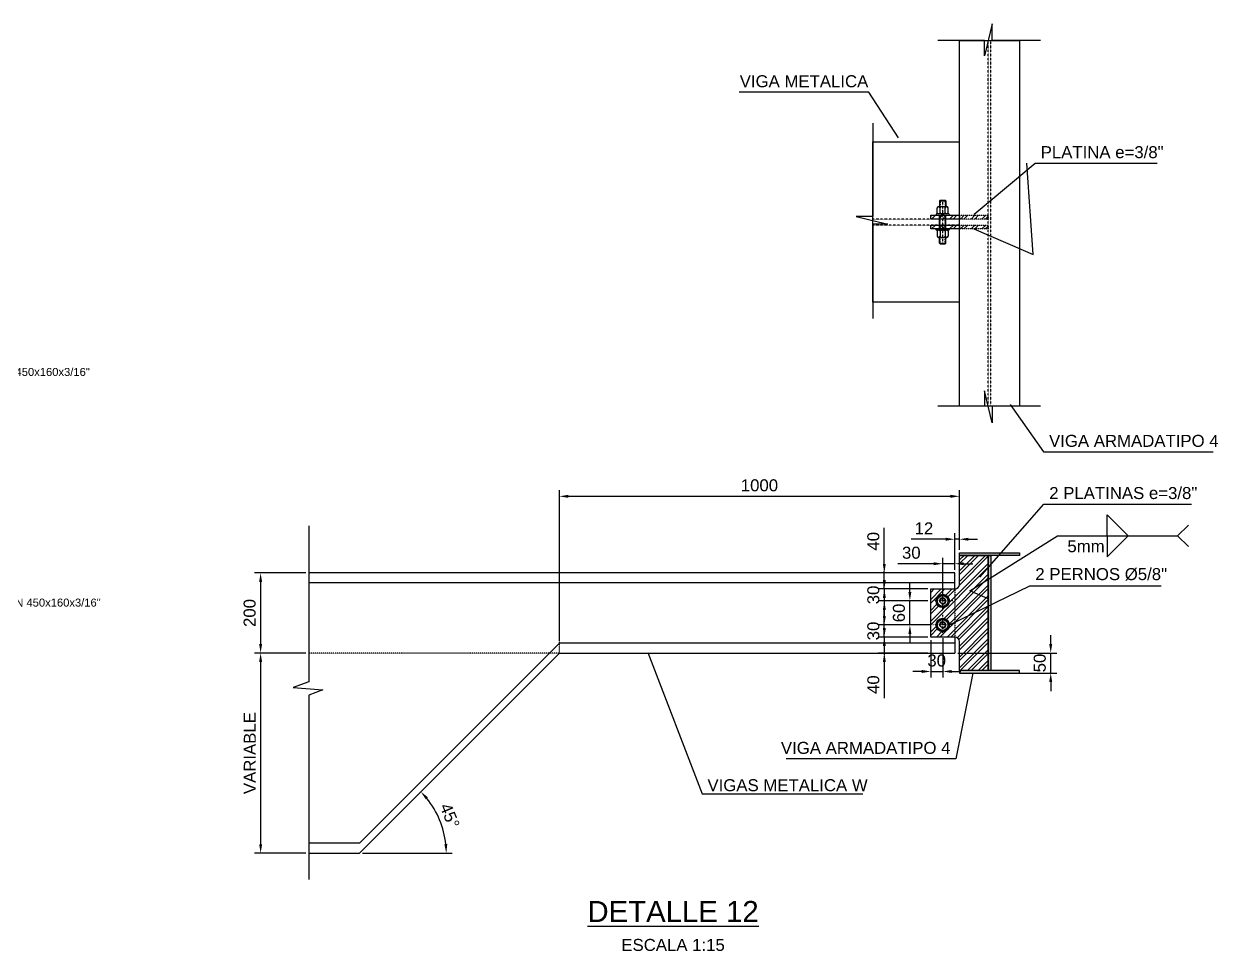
# Model space of a CAD drawing. Header units: millimetres. Extents: x -241278 to 318497, y -110515 to 29234.
# Drawn here: x -17943 to -14958, y -43357 to -41041 of the extents above; entities that cross this region are included whole.
import ezdxf
from ezdxf import colors
from ezdxf.entities.mleader import LeaderData, LeaderLine
from ezdxf.enums import TextEntityAlignment as Align
from ezdxf.math import Vec2, Vec3

# ---------------------------------------------------------------- set-up
doc = ezdxf.new("R2010")
doc.units = ezdxf.units.MM
doc.header["$LTSCALE"] = 0.1
doc.set_wipeout_variables(frame=1)
doc.linetypes.add('CENTER', pattern=[2, 1.25, -0.25, 0.25, -0.25])
doc.linetypes.add('HIDDEN', pattern=[0.375, 0.25, -0.125])
for name, color, linetype in [('EE-ACHURADOS', 9, 'Continuous'), ('EE-CENTROS', 8, 'CENTER'), ('EE-OCULTAS', 8, 'HIDDEN'), ('EE-OCULTO', 252, 'HIDDEN'), ('EE-PERNO 5-8', 51, 'Continuous'), ('EE-PLATINA 3-8', 191, 'Continuous'), ('EE-TEXTO 1', 4, 'Continuous'), ('EE-TEXTO 2', 2, 'Continuous'), ('EE-V ARMADA TIPO 3', 41, 'Continuous'), ('EE-V ARMADA TIPO 4', 223, 'Continuous'), ('SIM-COTAS', 1, 'Continuous')]:
    doc.layers.add(name, color=color, linetype=linetype)
doc.styles.add('ARIAL EE', font='arial.ttf')
doc.styles.get("Standard").update_dxf_attribs({"font": 'arial.ttf'})
doc.dimstyles.new('EE 1_STANDAR', dxfattribs={"dimtxt": 2, "dimasz": 1.5, "dimexe": 1, "dimexo": 0.5, "dimgap": 0.8, "dimtad": 1, "dimdec": 0, "dimdsep": 46, "dimtxsty": 'Standard', "dimcen": 0.09, "dimclrd": 256, "dimclre": 256, "dimclrt": 2, "dimadec": 0, "dimazin": 0, "dimtfac": 1, "dimtdec": 0, "dimtix": 1, "dimtmove": 0, "dimatfit": 2, "dimfxl": 1, "dimtolj": 1, "dimlwd": -1, "dimlwe": -1, "dimarcsym": 1})

# ---------------------------------------------------------------- blocks, each defined once
blk = doc.blocks.new('*U242')
blk.add_wipeout([(-200, 216.84064877405763), (199.99999999999994, 216.84064877405763), (199.99999999999994, -5.684341886080802e-14), (-200, -5.684341886080802e-14)]).dxf.layer = 'EE-V ARMADA TIPO 3'
at = {"layer": 'EE-CENTROS'}
for p, q in [((-7.5, 0), (-7.5, 216.8406487740576)), ((7.5, 0), (7.5, 216.8406487740576))]:
    blk.add_line(p, q, dxfattribs=at)
at = {"layer": 'EE-V ARMADA TIPO 3'}
blk.add_lwpolyline([(-200, 216.8406487740576), (200, 216.8406487740576), (200, 0), (-200, 0)], close=True, dxfattribs=at)
blk = doc.blocks.new('*D638')
at = {"layer": 'SIM-COTAS', "transparency": 16777216}
blk.add_line((-17096.73873479556, -43112.25328262524), (-16872.0078669002, -43112.25328262524), dxfattribs=at)
blk.add_arc((-17104.23873479556, -43112.25328262524), 217.230867895358, 5.937148825511575, 39.06285117448802, dxfattribs=at)
for points in [[(-16938.35412405324, -42977.87112920203), (-16932.78329123587, -42972.84959340898), (-16950.63331502371, -42958.6478628534)], [(-16884.42813401591, -43089.58926978008), (-16891.91806968917, -43089.97768143086), (-16887.0078669002, -43112.25328262524)]]:
    blk.add_solid(points, dxfattribs=at)
at = {"layer": 'SIM-COTAS', "color": 2, "transparency": 16777216, "insert": (-16878.36250811973, -43018.69228611846), "char_height": 30, "attachment_point": 5, "rotation": 292.5}
blk.add_mtext('\\A1;45°', dxfattribs=at)
blk = doc.blocks.new('*D640')
at = {"layer": 'SIM-COTAS', "transparency": 16777216}
for p, q in [((-17238.18105479534, -42412.25328262525), (-17366.07014057523, -42412.25328262525)), ((-17351.07014057523, -42434.75328262525), (-17351.07014057523, -42589.75328262525)), ((-17238.18105479534, -42612.25328262525), (-17366.07014057523, -42612.25328262525))]:
    blk.add_line(p, q, dxfattribs=at)
for points in [[(-17354.82014057523, -42434.75328262525), (-17347.32014057523, -42434.75328262525), (-17351.07014057523, -42412.25328262525)], [(-17354.82014057523, -42589.75328262525), (-17347.32014057523, -42589.75328262525), (-17351.07014057523, -42612.25328262525)]]:
    blk.add_solid(points, dxfattribs=at)
at = {"layer": 'SIM-COTAS', "color": 2, "transparency": 16777216, "insert": (-17378.38733020688, -42512.25328262524), "char_height": 30, "attachment_point": 5, "rotation": 90}
blk.add_mtext('\\A1;200', dxfattribs=at)
blk = doc.blocks.new('*D641')
at = {"layer": 'SIM-COTAS', "transparency": 16777216}
for p, q in [((-17238.18105479534, -42612.25328262525), (-17366.07014056586, -42612.25328262525)), ((-17351.07014056586, -42634.75328262525), (-17351.07014056586, -43089.75328262525)), ((-17238.13018803037, -43112.25328262525), (-17366.07014056586, -43112.25328262525))]:
    blk.add_line(p, q, dxfattribs=at)
for points in [[(-17354.82014056586, -42634.75328262525), (-17347.32014056586, -42634.75328262525), (-17351.07014056586, -42612.25328262525)], [(-17354.82014056586, -43089.75328262525), (-17347.32014056586, -43089.75328262525), (-17351.07014056586, -43112.25328262525)]]:
    blk.add_solid(points, dxfattribs=at)
at = {"layer": 'SIM-COTAS', "color": 2, "transparency": 16777216, "insert": (-17378.07014056585, -42862.25328262526), "char_height": 30, "attachment_point": 5, "rotation": 90}
blk.add_mtext('\\A1;VARIABLE', dxfattribs=at)
blk = doc.blocks.new('*U239')
blk.add_wipeout([(-75, 603.160449252493), (75, 603.160449252493), (75, -309.9879950685135), (-75, -309.9879950685135)]).dxf.layer = 'EE-V ARMADA TIPO 4'
at = {"layer": 'EE-CENTROS'}
for p, q in [((-3, -309.9879950685136), (-3, 603.160449252493)), ((3, -309.9879950685136), (3, 603.160449252493))]:
    blk.add_line(p, q, dxfattribs=at)
at = {"layer": 'EE-V ARMADA TIPO 4'}
blk.add_lwpolyline([(-75, 603.160449252493), (75, 603.160449252493), (75, -309.9879950685136), (-75, -309.9879950685136)], close=True, dxfattribs=at)
blk = doc.blocks.new('*U241')
for p, q in [((-7.93749999986864, 70.01009005811437), (-6.43749999986864, 71.51009005811437)), ((-7.93749999986864, 70.01009005811437), (7.93750000013136, 70.01009005811437)), ((-7.93749999986864, 70.01009005814348), (-7.93749999986864, 55.63509005808527)), ((-6.43749999986864, 71.51009005811437), (6.43750000013136, 71.51009005811437)), ((7.93750000013136, 70.01009005811437), (6.43750000013136, 71.51009005811437)), ((7.93750000013136, 70.01009005814348), (7.93750000013136, 55.63509005808527)), ((-13.49375000003744, 40.1588000000317), (-13.49375000003744, 52.63509005814348)), ((-10.31111496385672, 55.63509005811437), (10.31111496377019, 55.63509005811437)), ((-7.93749999986864, 4.547473508864641e-13), (-7.93749999986864, 34.05999999999557)), ((-6.619673357621258, 40.15880000017722), (-6.619673357621258, 52.63509005817258)), ((6.619673357418316, 40.15880000014812), (6.619673357418316, 52.63509005817258)), ((7.93750000013136, 4.547473508864641e-13), (7.93750000013136, 34.05999999999557)), ((13.49374999995092, 40.15880000011902), (13.49374999995092, 52.63509005817258)), ((-13.49375000003744, -6.098800000035681), (-13.49375000003744, -18.57509005814745)), ((-10.31111496385672, -21.57509005811835), (10.31111496377019, -21.57509005811835)), ((-7.93749999986864, -35.95009005814745), (-7.93749999986864, -21.57509005808924)), ((-6.619673357621258, -6.0988000001812), (-6.619673357621258, -18.57509005817656)), ((6.619673357418316, -6.098800000152096), (6.619673357418316, -18.57509005817656)), ((7.93750000013136, -35.95009005814745), (7.93750000013136, -21.57509005808924)), ((13.49374999995092, -6.098800000122992), (13.49374999995092, -18.57509005817656)), ((-7.93749999986864, -35.95009005811835), (7.93750000013136, -35.95009005811835)), ((-7.93749999986864, -35.95009005811835), (-6.43749999986864, -37.45009005811835)), ((-6.43749999986864, -37.45009005811835), (6.43750000013136, -37.45009005811835)), ((7.93750000013136, -35.95009005811835), (6.43750000013136, -37.45009005811835))]:
    blk.add_line(p, q)
for points in [[(-16.66874999985118, 35.65880000005353), (-16.66874999985118, 35.56000000004923, 0.4142135623720722), (-15.16874999985118, 34.06000000004923), (15.168750000143, 34.05999999994282, 0.4142135623741242), (16.668750000143, 35.55999999994282), (16.668750000143, 35.65879999994894, 0.4142135623720909), (15.168750000143, 37.15879999994894), (-15.16874999985118, 37.15880000005353, 0.4142135623741179)], [(-16.66874999985118, -1.598800000057508), (-16.66874999985118, -1.500000000053205, -0.4142135623720722), (-15.16874999985118, -5.32054400537163e-11), (15.168750000143, 5.32054400537163e-11, -0.4142135623741242), (16.668750000143, -1.499999999946795), (16.668750000143, -1.598799999952917, -0.4142135623720909), (15.168750000143, -3.098799999952917), (-15.16874999985118, -3.098800000057508, -0.4142135623741179)]]:
    blk.add_lwpolyline(points, format="xyb", close=True)
for centre, radius, start, end in [((-10.05671167878569, 52.16621798783098), 3.468872070312492, 7.768194099057282, 172.2318059009427), ((-10.05671167878569, 40.6276720703442), 3.468872070312492, 187.7681940990573, 352.2318059009427), ((-7.23670012803268e-11, 46.83705268971761), 8.79984731028358, 41.21445889676171, 138.7855411064151), ((-7.23670012803268e-11, 45.95683736845757), 8.79984731028358, 221.2144588943296, 318.7855411056704), ((10.05671167869917, 52.16621798774366), 3.468872070312492, 7.768194099057282, 172.2318059009427), ((10.05671167869917, 40.62767207043152), 3.468872070312492, 187.7681940990573, 352.2318059009427), ((-10.05671167878569, -6.567672070348181), 3.468872070312492, 7.768194099057282, 172.2318059009427), ((-10.05671167878569, -18.10621798783495), 3.468872070312492, 187.7681940990573, 352.2318059009427), ((-7.23670012803268e-11, -11.89683736846155), 8.79984731028358, 41.21445889432962, 138.7855411056704), ((-7.23670012803268e-11, -12.77705268972159), 8.79984731028358, 221.2144588935849, 318.7855411032388), ((10.05671167869917, -6.567672070435492), 3.468872070312492, 7.768194099057282, 172.2318059009427), ((10.05671167869917, -18.10621798774764), 3.468872070312492, 187.7681940990573, 352.2318059009427)]:
    blk.add_arc(centre, radius, start, end)
at = {"layer": 'EE-CENTROS'}
blk.add_line((1.604636423735428e-10, -37.45009005811835), (1.604636423735428e-10, 71.51009005811436), dxfattribs=at)
at = {"layer": 'EE-OCULTAS'}
for p, q in [((-6.43749999986864, 71.51009005811437), (-6.43749999986864, 55.63509005811437)), ((6.43750000013136, 71.51009005808527), (6.43750000013136, 55.88812499999557)), ((-6.43749999986864, 4.547473508864641e-13), (-6.43749999986864, 34.05999999999557)), ((6.43750000013136, 4.547473508864641e-13), (6.43750000013136, 34.05999999999557)), ((-6.43749999986864, -37.45009005811835), (-6.43749999986864, -21.57509005811835)), ((6.43750000013136, -37.45009005808924), (6.43750000013136, -21.82812499999955))]:
    blk.add_line(p, q, dxfattribs=at)
blk = doc.blocks.new('T-5-8')
blk.add_lwpolyline([(-7.790620194833862, 13.49375), (-15.58124038971137, 1.908088598172786e-15), (-7.790620194833869, -13.49375), (7.790620194921155, -13.49375000000001), (15.58124038979867, -1.765509866268595e-14), (7.790620194921184, 13.49374999999999)], close=True)
for radius in [16.66875, 13.49375, 6.4375]:
    blk.add_circle((4.365041661458235e-11, 0), radius)
blk.add_arc((4.365041661458235e-11, 0), 7.9375, 75.00000000064996, 15.00000000017613)
at = {"layer": 'EE-CENTROS'}
for p, q in [((-25.00312499995636, 0), (25.00312500004365, 0)), ((5.329070518200751e-15, 25.003125), (-5.329070518200751e-15, -25.003125))]:
    blk.add_line(p, q, dxfattribs=at)
blk = doc.blocks.new('AWS-FILL')
for p, q in [((4.476419235288631e-13, 0), (20.00000000000044, 0)), ((8.249999999993342, -3.5), (11.74999999999937, 7.275957614183426e-12)), ((8.249999999994252, 0), (8.249999999993625, -3.499999999999715))]:
    blk.add_line(p, q)
at = {"layer": 'EE-TEXTO 2', "style": 'ARIAL EE', "flags": 12}
blk.add_attdef('VALOR_SOLDADURA', text='', height=2, dxfattribs=at).set_placement((7.832296357925564, -2.725329725134088), align=Align.RIGHT)
blk.add_attdef('DE-TANTO-CADA-TANTO', (12.67996728096423, -2.683083737003926), '', height=2, dxfattribs=at)
blk = doc.blocks.new('OBSERVACION')
for q in [(1.777999999999793, 1.778000000002066), (1.777999999999793, -1.778000000002066)]:
    blk.add_line((0, 0), q)
at = {"layer": 'EE-TEXTO 2', "style": 'ARIAL EE', "flags": 4}
blk.add_attdef('OBSERVACION', (2.303971996808286, -1.072849217860494), '', height=2, dxfattribs=at)
blk = doc.blocks.new('TÍTULO')
at = {"layer": 'EE-TEXTO 1', "style": 'ARIAL EE'}
blk.add_attdef('%%UTÍTULO', text='', height=3.5, dxfattribs=at).set_placement((-4.405364961712621e-13, 0), align=Align.MIDDLE_CENTER)
at = {"layer": 'EE-TEXTO 2', "style": 'ARIAL EE'}
for tag, p in [('SUBTÍTULO', (-4.414246745909622e-13, -4.239582510699066)), ('ESCALA', (-4.414246745909622e-13, -5.705713293082944))]:
    blk.add_attdef(tag, text='', height=2, dxfattribs=at).set_placement(p, align=Align.MIDDLE_CENTER)
blk = doc.blocks.new('*D665')
at = {"layer": 'SIM-COTAS', "transparency": 16777216}
for p, q in [((-16604.23873479556, -42579.75328262524), (-16604.23873479556, -42205.8361929059)), ((-15604.23873479557, -42354.75328262525), (-15604.23873479557, -42205.8361929059)), ((-16581.73873479556, -42220.8361929059), (-15626.73873479557, -42220.8361929059))]:
    blk.add_line(p, q, dxfattribs=at)
for points in [[(-16581.73873479556, -42217.0861929059), (-16581.73873479556, -42224.5861929059), (-16604.23873479556, -42220.8361929059)], [(-15626.73873479557, -42217.0861929059), (-15626.73873479557, -42224.5861929059), (-15604.23873479557, -42220.8361929059)]]:
    blk.add_solid(points, dxfattribs=at)
at = {"layer": 'SIM-COTAS', "color": 2, "transparency": 16777216, "insert": (-16104.23873479556, -42193.51900327425), "char_height": 30, "attachment_point": 5}
blk.add_mtext('\\A1;1000', dxfattribs=at)
blk = doc.blocks.new('*D666')
at = {"layer": 'SIM-COTAS', "transparency": 16777216}
for p, q in [((-15616.23873479557, -42404.75328262524), (-15616.23873479557, -42313.02118945392)), ((-15604.23873479557, -42354.75328262525), (-15604.23873479557, -42313.02118945392)), ((-15638.73873479557, -42328.02118945392), (-15725.08184530034, -42328.02118945392)), ((-15604.23873479557, -42328.02118945392), (-15616.23873479557, -42328.02118945392)), ((-15581.73873479557, -42328.02118945392), (-15559.23873479557, -42328.02118945392))]:
    blk.add_line(p, q, dxfattribs=at)
for points in [[(-15638.73873479557, -42324.27118945392), (-15638.73873479557, -42331.77118945392), (-15616.23873479557, -42328.02118945392)], [(-15581.73873479557, -42324.27118945392), (-15581.73873479557, -42331.77118945392), (-15604.23873479557, -42328.02118945392)]]:
    blk.add_solid(points, dxfattribs=at)
at = {"layer": 'SIM-COTAS', "color": 2, "transparency": 16777216, "insert": (-15693.16029004795, -42300.95979791231), "char_height": 30, "attachment_point": 5}
blk.add_mtext('\\A1;12', dxfattribs=at)
blk = doc.blocks.new('*D667')
at = {"layer": 'SIM-COTAS', "transparency": 16777216}
for p, q in [((-15676.23873479557, -42579.75328262525), (-15676.23873479557, -42673.35077159209)), ((-15646.2387347951, -42574.75640762525), (-15646.2387347951, -42673.35077159209)), ((-15698.73873479557, -42658.35077159209), (-15721.23873479557, -42658.35077159209)), ((-15676.23873479557, -42658.35077159209), (-15646.2387347951, -42658.35077159209)), ((-15623.7387347951, -42658.35077159209), (-15601.2387347951, -42658.35077159209))]:
    blk.add_line(p, q, dxfattribs=at)
for points in [[(-15698.73873479557, -42654.60077159209), (-15698.73873479557, -42662.10077159209), (-15676.23873479557, -42658.35077159209)], [(-15623.7387347951, -42654.60077159209), (-15623.7387347951, -42662.10077159209), (-15646.2387347951, -42658.35077159209)]]:
    blk.add_solid(points, dxfattribs=at)
at = {"layer": 'SIM-COTAS', "color": 2, "transparency": 16777216, "insert": (-15661.23873479533, -42631.02335003683), "char_height": 30, "attachment_point": 5}
blk.add_mtext('\\A1;30', dxfattribs=at)
blk = doc.blocks.new('*D668')
at = {"layer": 'SIM-COTAS', "transparency": 16777216}
for p, q in [((-15646.23873479514, -42474.75328262525), (-15646.23873479514, -42374.21250820664)), ((-15616.23873479557, -42404.75328262525), (-15616.23873479557, -42374.21250820664)), ((-15668.73873479514, -42389.21250820664), (-15758.0900308388, -42389.21250820664)), ((-15616.23873479557, -42389.21250820664), (-15646.23873479514, -42389.21250820664)), ((-15593.73873479557, -42389.21250820664), (-15571.23873479557, -42389.21250820664))]:
    blk.add_line(p, q, dxfattribs=at)
for points in [[(-15668.73873479514, -42385.46250820664), (-15668.73873479514, -42392.96250820664), (-15646.23873479514, -42389.21250820664)], [(-15593.73873479557, -42385.46250820664), (-15593.73873479557, -42392.96250820664), (-15616.23873479557, -42389.21250820664)]]:
    blk.add_solid(points, dxfattribs=at)
at = {"layer": 'SIM-COTAS', "color": 2, "transparency": 16777216, "insert": (-15724.66438281697, -42361.88508665139), "char_height": 30, "attachment_point": 5}
blk.add_mtext('\\A1;30', dxfattribs=at)
blk = doc.blocks.new('*D669')
at = {"layer": 'SIM-COTAS', "transparency": 16777216}
for p, q in [((-15792.12446354383, -42389.75328262525), (-15792.12446354383, -42299.1741557494)), ((-15683.73873479557, -42412.25328262525), (-15807.12446354383, -42412.25328262525)), ((-15792.12446354383, -42452.25328262525), (-15792.12446354383, -42412.25328262525)), ((-15683.73873479557, -42452.25328262525), (-15807.12446354383, -42452.25328262525)), ((-15792.12446354383, -42474.75328262525), (-15792.12446354383, -42497.25328262525))]:
    blk.add_line(p, q, dxfattribs=at)
for points in [[(-15795.87446354383, -42389.75328262525), (-15788.37446354383, -42389.75328262525), (-15792.12446354383, -42412.25328262525)], [(-15795.87446354383, -42474.75328262525), (-15788.37446354383, -42474.75328262525), (-15792.12446354383, -42452.25328262525)]]:
    blk.add_solid(points, dxfattribs=at)
at = {"layer": 'SIM-COTAS', "color": 2, "transparency": 16777216, "insert": (-15819.44165317547, -42333.21371918733), "char_height": 30, "attachment_point": 5, "rotation": 90}
blk.add_mtext('\\A1;40', dxfattribs=at)
blk = doc.blocks.new('*D670')
at = {"layer": 'SIM-COTAS', "transparency": 16777216}
for p, q in [((-15792.12446354382, -42429.75328262525), (-15792.12446354382, -42407.25328262525)), ((-15683.73873479557, -42452.25328262525), (-15807.12446354382, -42452.25328262525)), ((-15792.12446354382, -42452.25328262525), (-15792.12446354382, -42482.25328262525)), ((-15683.73873479557, -42482.25328262525), (-15807.12446354382, -42482.25328262525)), ((-15792.12446354382, -42504.75328262525), (-15792.12446354382, -42527.25328262525))]:
    blk.add_line(p, q, dxfattribs=at)
for points in [[(-15795.87446354382, -42429.75328262525), (-15788.37446354382, -42429.75328262525), (-15792.12446354382, -42452.25328262525)], [(-15795.87446354382, -42504.75328262525), (-15788.37446354382, -42504.75328262525), (-15792.12446354382, -42482.25328262525)]]:
    blk.add_solid(points, dxfattribs=at)
at = {"layer": 'SIM-COTAS', "color": 2, "transparency": 16777216, "insert": (-15819.45188509906, -42467.25328262525), "char_height": 30, "attachment_point": 5, "rotation": 90}
blk.add_mtext('\\A1;30', dxfattribs=at)
blk = doc.blocks.new('*D671')
at = {"layer": 'SIM-COTAS', "transparency": 16777216}
for p, q in [((-15728.26457537623, -42459.75328262525), (-15728.26457537623, -42437.25328262525)), ((-15683.73873479557, -42482.25328262525), (-15743.26457537623, -42482.25328262525)), ((-15728.26457537623, -42542.25328262525), (-15728.26457537623, -42482.25328262525)), ((-15678.74185979514, -42542.25328262525), (-15743.26457537623, -42542.25328262525)), ((-15728.26457537623, -42564.75328262525), (-15728.26457537623, -42587.25328262525))]:
    blk.add_line(p, q, dxfattribs=at)
for points in [[(-15732.01457537623, -42459.75328262525), (-15724.51457537623, -42459.75328262525), (-15728.26457537623, -42482.25328262525)], [(-15732.01457537623, -42564.75328262525), (-15724.51457537623, -42564.75328262525), (-15728.26457537623, -42542.25328262525)]]:
    blk.add_solid(points, dxfattribs=at)
at = {"layer": 'SIM-COTAS', "color": 2, "transparency": 16777216, "insert": (-15755.58176500788, -42512.25328262525), "char_height": 30, "attachment_point": 5, "rotation": 90}
blk.add_mtext('\\A1;60', dxfattribs=at)
blk = doc.blocks.new('*D672')
at = {"layer": 'SIM-COTAS', "transparency": 16777216}
for p, q in [((-15792.12446354383, -42549.75328262525), (-15792.12446354383, -42527.25328262525)), ((-15683.73873479557, -42572.25328262525), (-15807.12446354383, -42572.25328262525)), ((-15792.12446354383, -42572.25328262525), (-15792.12446354383, -42612.25328262525)), ((-15683.73873479557, -42612.25328262525), (-15807.12446354383, -42612.25328262525)), ((-15792.12446354383, -42634.75328262525), (-15792.12446354383, -42725.3324095011))]:
    blk.add_line(p, q, dxfattribs=at)
for points in [[(-15795.87446354383, -42549.75328262525), (-15788.37446354383, -42549.75328262525), (-15792.12446354383, -42572.25328262525)], [(-15795.87446354383, -42634.75328262525), (-15788.37446354383, -42634.75328262525), (-15792.12446354383, -42612.25328262525)]]:
    blk.add_solid(points, dxfattribs=at)
at = {"layer": 'SIM-COTAS', "color": 2, "transparency": 16777216, "insert": (-15819.44165317547, -42691.29284606317), "char_height": 30, "attachment_point": 5, "rotation": 90}
blk.add_mtext('\\A1;40', dxfattribs=at)
blk = doc.blocks.new('*D673')
at = {"layer": 'SIM-COTAS', "transparency": 16777216}
for p, q in [((-15792.12446354382, -42519.75328262525), (-15792.12446354382, -42497.25328262525)), ((-15683.73873479557, -42542.25328262525), (-15807.12446354382, -42542.25328262525)), ((-15792.12446354382, -42572.25328262525), (-15792.12446354382, -42542.25328262525)), ((-15683.73873479557, -42572.25328262525), (-15807.12446354382, -42572.25328262525)), ((-15792.12446354382, -42594.75328262525), (-15792.12446354382, -42617.25328262525))]:
    blk.add_line(p, q, dxfattribs=at)
for points in [[(-15795.87446354382, -42519.75328262525), (-15788.37446354382, -42519.75328262525), (-15792.12446354382, -42542.25328262525)], [(-15795.87446354382, -42594.75328262525), (-15788.37446354382, -42594.75328262525), (-15792.12446354382, -42572.25328262525)]]:
    blk.add_solid(points, dxfattribs=at)
at = {"layer": 'SIM-COTAS', "color": 2, "transparency": 16777216, "insert": (-15819.45188509906, -42557.25328262525), "char_height": 30, "attachment_point": 5, "rotation": 90}
blk.add_mtext('\\A1;30', dxfattribs=at)
blk = doc.blocks.new('*D674')
at = {"layer": 'SIM-COTAS', "transparency": 16777216}
for p, q in [((-15376.15792957559, -42589.75328262526), (-15376.15792957559, -42567.25328262526)), ((-15608.73873479557, -42612.25328262526), (-15361.15792957559, -42612.25328262526)), ((-15376.15792957559, -42662.25328262525), (-15376.15792957559, -42612.25328262526)), ((-15596.73873479557, -42662.25328262525), (-15361.15792957559, -42662.25328262525)), ((-15376.15792957559, -42684.75328262525), (-15376.15792957559, -42707.25328262525))]:
    blk.add_line(p, q, dxfattribs=at)
for points in [[(-15379.90792957559, -42589.75328262526), (-15372.40792957559, -42589.75328262526), (-15376.15792957559, -42612.25328262526)], [(-15379.90792957559, -42684.75328262525), (-15372.40792957559, -42684.75328262525), (-15376.15792957559, -42662.25328262525)]]:
    blk.add_solid(points, dxfattribs=at)
at = {"layer": 'SIM-COTAS', "color": 2, "transparency": 16777216, "insert": (-15403.47511920724, -42637.25328262526), "char_height": 30, "attachment_point": 5, "rotation": 90}
blk.add_mtext('\\A1;50', dxfattribs=at)

msp = doc.modelspace()

# ---------------------------------------------------------------- hatches: boundary and pattern name
at = {"layer": 'EE-ACHURADOS'}
h = msp.add_hatch(dxfattribs=at)
h.set_pattern_fill('ANSI32', color=256, scale=2)
h.set_pattern_definition([(45, (-3714141.298855023, -205452.8607436575), (-13.47038418160373, 13.47038418160373), []), (45, (-3714132.318595023, -205452.8607436575), (-13.47038418160373, 13.47038418160373), [])])
edge = h.paths.add_edge_path()
edge.add_line((-15532.23873479557, -42368.25328262525), (-15604.23873479557, -42368.25328262525))
edge.add_line((-15604.23873479557, -42368.25328262525), (-15604.23873479557, -42440.25328262525))
edge.add_arc((-15616.23873479557, -42440.25328262525), 12, -90, 0, ccw=False)
edge.add_line((-15616.23873479557, -42452.25328262525), (-15616.23873479557, -42572.25328262525))
edge.add_arc((-15616.23873479557, -42584.25328262525), 12, 0, 90, ccw=False)
edge.add_line((-15604.23873479557, -42584.25328262525), (-15604.23873479557, -42656.25328262525))
edge.add_line((-15604.23873479557, -42656.25328262525), (-15532.23873479557, -42656.25328262525))
edge.add_line((-15532.23873479557, -42656.25328262525), (-15532.23873479557, -42368.25328262525))
edge = h.paths.add_edge_path()
edge.add_line((-15616.23873479557, -42452.25328262525), (-15646.2387347951, -42452.25328262525))
edge.add_line((-15646.2387347951, -42452.25328262525), (-15646.2387347951, -42457.25015762526))
edge.add_line((-15646.2387347951, -42457.25015762526), (-15646.2387347951, -42465.58453262524))
edge.add_arc((-15646.23873479501, -42482.25328262534), 16.66875000009895, 3.000764081662055e-10, 90.00000000030008, ccw=False)
edge.add_arc((-15646.2387347951, -42482.25328262525), 16.66875000018626, -180, 0, ccw=False)
edge.add_line((-15662.90748479529, -42482.25328262525), (-15671.24185979491, -42482.25328262525))
edge.add_line((-15671.24185979491, -42482.25328262525), (-15676.23873479557, -42482.25328262525))
edge.add_line((-15676.23873479557, -42482.25328262525), (-15676.23873479557, -42542.25328262525))
edge.add_line((-15676.23873479557, -42542.25328262525), (-15671.24185979491, -42542.25328262525))
edge.add_line((-15671.24185979491, -42542.25328262525), (-15662.90748479529, -42542.25328262525))
edge.add_arc((-15646.2387347951, -42542.25328262525), 16.66875000018626, 0, 180, ccw=False)
edge.add_arc((-15646.2387347951, -42542.25328262525), 16.66875000018626, -180, 0, ccw=False)
edge.add_line((-15662.90748479529, -42542.25328262525), (-15671.24185979491, -42542.25328262525))
edge.add_line((-15671.24185979491, -42542.25328262525), (-15676.23873479557, -42542.25328262525))
edge.add_line((-15676.23873479557, -42542.25328262525), (-15676.23873479557, -42572.25328262525))
edge.add_line((-15676.23873479557, -42572.25328262525), (-15616.23873479557, -42572.25328262525))
edge.add_line((-15616.23873479557, -42572.25328262525), (-15616.23873479557, -42452.25328262525))
edge = h.paths.add_edge_path(flags=17)
edge.add_line((-15646.2387347951, -42457.25015762526), (-15646.2387347951, -42452.25328262525))
edge.add_line((-15646.2387347951, -42452.25328262525), (-15676.23873479557, -42452.25328262525))
edge.add_line((-15676.23873479557, -42452.25328262525), (-15676.23873479557, -42482.25328262525))
edge.add_line((-15676.23873479557, -42482.25328262525), (-15671.24185979491, -42482.25328262525))
edge.add_line((-15671.24185979491, -42482.25328262525), (-15662.90748479529, -42482.25328262525))
edge.add_arc((-15646.23873479519, -42482.25328262534), 16.66875000009895, 89.99999999969992, 179.9999999996999, ccw=False)
edge.add_line((-15646.2387347951, -42465.58453262524), (-15646.2387347951, -42457.25015762526))
h = msp.add_hatch(color=256, dxfattribs=at)
h.dxf.hatch_style = 1
h.paths.add_polyline_path([(-15454.23873479557, -42362.25328262525), (-15604.23873479557, -42362.25328262525), (-15604.23873479557, -42368.25328262525), (-15454.23873479557, -42368.25328262525)])
h.paths.add_polyline_path([(-15526.23873479557, -42368.25328262525), (-15532.23873479557, -42368.25328262525), (-15532.23873479557, -42656.25328262525), (-15526.23873479557, -42656.25328262525)])
h.paths.add_polyline_path([(-15454.23873479557, -42656.25328262525), (-15604.23873479557, -42656.25328262525), (-15604.23873479557, -42662.25328262525), (-15454.23873479557, -42662.25328262525)])

# ---------------------------------------------------------------- linework, layer by layer
at = {"layer": 'EE-OCULTO'}
for p, q in [((-16604.23873479557, -42612.25328262525), (-16604.23873479557, -42412.25328262525)), ((-15616.23873479557, -42452.25328262525), (-15616.23873479557, -42572.25328262525))]:
    msp.add_line(p, q, dxfattribs=at)
at = {"layer": 'EE-PLATINA 3-8'}
msp.add_lwpolyline([(-15604.23873479557, -42584.25328262525, 0.414213562373095), (-15616.23873479557, -42572.25328262525), (-15676.23873479557, -42572.25328262525), (-15676.23873479557, -42452.25328262525), (-15616.23873479557, -42452.25328262525, 0.414213562373095), (-15604.23873479557, -42440.25328262525), (-15604.23873479557, -42368.25328262525), (-15532.23873479557, -42368.25328262525), (-15532.23873479557, -42656.25328262525), (-15604.23873479557, -42656.25328262525)], format="xyb", close=True, dxfattribs=at)
at = {"layer": 'EE-V ARMADA TIPO 3'}
for p, q in [((-15616.23873479557, -42452.25328262525), (-15616.23873479557, -42412.25328262524)), ((-15616.23873479557, -42587.25328262526), (-16604.23873479556, -42587.25328262524)), ((-15616.23873479557, -42572.25328262525), (-15616.23873479557, -42612.25328262526)), ((-15604.23873479557, -42612.25328262525), (-15604.23873479557, -42584.25328262525)), ((-16604.23873479556, -42612.25328262524), (-15616.23873479557, -42612.25328262526)), ((-17104.23873479557, -43087.25328262525), (-17230.63018803037, -43087.25328262525)), ((-17230.63018803037, -43112.25328262525), (-17104.23873479557, -43112.25328262525))]:
    msp.add_line(p, q, dxfattribs=at)
for points in [[(-15616.23873479557, -42412.25328262525), (-17230.68105479534, -42412.25328262525)], [(-15616.23873479557, -42437.25328262525), (-17230.68105479534, -42437.25328262525)]]:
    msp.add_lwpolyline(points, dxfattribs=at)
at = {"layer": 'EE-V ARMADA TIPO 4'}
for points in [[(-15604.23873479557, -42362.25328262525), (-15454.23873479557, -42362.25328262525), (-15454.23873479557, -42368.25328262525), (-15604.23873479557, -42368.25328262525)], [(-15532.23873479557, -42368.25328262525), (-15526.23873479557, -42368.25328262525), (-15526.23873479557, -42656.25328262525), (-15532.23873479557, -42656.25328262525)], [(-15604.23873479557, -42662.25328262525), (-15454.23873479557, -42662.25328262525), (-15454.23873479557, -42656.25328262525), (-15604.23873479557, -42656.25328262525)]]:
    msp.add_lwpolyline(points, close=True, dxfattribs=at)

# ---------------------------------------------------------------- block references
at = {"layer": 'EE-PERNO 5-8', "rotation": 180}
for p in [(-15646.2387347951, -42482.25328262525), (-15646.2387347951, -42542.25328262525)]:
    msp.add_blockref('T-5-8', p, dxfattribs=at)
at = {"layer": 'EE-TEXTO 1'}
ref = msp.add_blockref('TÍTULO', (-16320.12599637086, -43257.90399866003), dxfattribs=dict(at, xscale=15, yscale=15, zscale=15))
ref.add_attrib('%%UTÍTULO', '%%UDETALLE 12', dxfattribs={"height": 52.5, "style": 'ARIAL EE'}).set_placement((-16320.12599637086, -43257.90399866003), align=Align.MIDDLE_CENTER)
ref.add_attrib('ESCALA', 'ESCALA 1:15', dxfattribs={"layer": 'EE-TEXTO 2', "height": 30, "style": 'ARIAL EE'}).set_placement((-16320.12599637086, -43341.44297512547), align=Align.MIDDLE_CENTER)
at = {"layer": 'EE-V ARMADA TIPO 3', "rotation": 90}
msp.add_blockref('*U242', (-15604.23873479557, -41535.6618790226), dxfattribs=at)
at = {"layer": 'SIM-COTAS', "xscale": -15, "yscale": 15, "zscale": 15, "rotation": 180}
msp.add_blockref('AWS-FILL', (-15358.889732899, -42319.55048652668), dxfattribs=at)
at = {"layer": 'SIM-COTAS', "xscale": 15, "yscale": 15, "zscale": 15}
msp.add_blockref('OBSERVACION', (-15058.889732899, -42319.55048652668), dxfattribs=at)
msp.add_blockref('AWS-FILL', (-15358.889732899, -42319.55048652668), dxfattribs=at).add_auto_attribs({'VALOR_SOLDADURA': '5mm'})

# ---------------------------------------------------------------- texts
at = {"layer": 'SIM-COTAS', "color": 2, "char_height": 30, "style": 'ARIAL EE'}
for s, insert, width, attachment_point in [('VIGA METALICA', (-16153.48670014352, -41199.37506296045), 700.1840743124485, 7), ('PLATINA e=3/8"', (-15401.23258724422, -41376.54162710045), 397.658230509609, 7), ('VIGA ARMADATIPO 4', (-15380.34984485558, -42097.65119283643), 489.9320691347122, 7), ('2 PLATINAS e=3/8"', (-15379.87046755556, -42228.04036027152), 397.658230509609, 7), ('2 PERNOS %%C5/8"', (-15414.68971963011, -42400.133856164), 652.1181998819113, 1), ('VIGA ARMADATIPO 4', (-15626.7864916095, -42864.62142003379), 489.9320691347122, 9), ('VIGAS METALICA W ', (-16234.18273256373, -42957.87085770952), 700.1840743124485, 7)]:
    msp.add_mtext(s, dxfattribs=dict(at, insert=insert, width=width, attachment_point=attachment_point))

# ---------------------------------------------------------------- dimensions: what is measured, and where the dimension line sits
at = {"layer": 'SIM-COTAS'}
for base, p1, p2, picture, middle in [((-15604.23873479557, -42220.8361929059), (-16604.23873479556, -42587.25328262524), (-15604.23873479557, -42362.25328262525), '*D665', (-16104.23873479556, -42193.51900327425)), ((-15646.2387347951, -42658.35077159209), (-15676.23873479557, -42572.25328262525), (-15646.2387347951, -42567.25640762525), '*D667', (-15661.23873479533, -42631.02335003683))]:
    dim = msp.add_linear_dim(base=base, p1=p1, p2=p2, dimstyle='EE 1_STANDAR', dxfattribs=at)
    dim.commit()
    dim.dimension.update_dxf_attribs({"geometry": picture, "text_midpoint": middle})
for base, p1, p2, picture, middle in [((-15604.23873479557, -42328.02118945392), (-15616.23873479557, -42412.25328262524), (-15604.23873479557, -42362.25328262525), '*D666', (-15693.16029004795, -42328.02118945392)), ((-15616.23873479557, -42389.21250820664), (-15646.23873479514, -42482.25328262525), (-15616.23873479557, -42412.25328262525), '*D668', (-15724.66438281697, -42389.21250820664))]:
    dim = msp.add_linear_dim(base=base, p1=p1, p2=p2, dimstyle='EE 1_STANDAR', dxfattribs=at)
    dim.commit()
    dim.dimension.update_dxf_attribs({"geometry": picture, "text_midpoint": middle, "dimtype": 160})
for base, p1, p2, angle, picture, middle in [((-15792.12446354383, -42412.25328262525), (-15676.23873479557, -42452.25328262525), (-15676.23873479557, -42412.25328262525), 90, '*D669', (-15792.12446354382, -42333.21371918733)), ((-15792.12446354383, -42612.25328262525), (-15676.23873479557, -42572.25328262525), (-15676.23873479557, -42612.25328262525), 270, '*D672', (-15792.12446354382, -42691.29284606317))]:
    dim = msp.add_linear_dim(base=base, p1=p1, p2=p2, angle=angle, dimstyle='EE 1_STANDAR', dxfattribs=at)
    dim.commit()
    dim.dimension.update_dxf_attribs({"geometry": picture, "text_midpoint": middle, "dimtype": 160})
for base, p1, p2, angle, picture, middle in [((-15792.12446354382, -42482.25328262525), (-15676.23873479557, -42452.25328262525), (-15676.23873479557, -42482.25328262525), 90, '*D670', (-15819.45188509906, -42467.25328262525)), ((-15728.26457537623, -42482.25328262525), (-15671.24185979514, -42542.25328262525), (-15676.23873479557, -42482.25328262525), 270, '*D671', (-15755.58176500788, -42512.25328262525)), ((-15792.12446354382, -42542.25328262525), (-15676.23873479557, -42572.25328262525), (-15676.23873479557, -42542.25328262525), 270, '*D673', (-15819.45188509906, -42557.25328262525)), ((-15376.15792957559, -42612.25328262526), (-15604.23873479557, -42662.25328262525), (-15616.23873479557, -42612.25328262526), 90, '*D674', (-15403.47511920724, -42637.25328262526))]:
    dim = msp.add_linear_dim(base=base, p1=p1, p2=p2, angle=angle, dimstyle='EE 1_STANDAR', dxfattribs=at)
    dim.commit()
    dim.dimension.update_dxf_attribs({"geometry": picture, "text_midpoint": middle})

# ---------------------------------------------------------------- leaders
at = {"layer": 'SIM-COTAS', "annotation_type": 0, "has_hookline": 1}
for points, hookline_direction, text_width in [([(-15553.17253846474, -42422.58654256816), (-15393.37046755556, -42240.04036027152), (-15391.87046755556, -42240.04036027152)], 0, 366.9577080491133), ([(-16382.80405774273, -42610.79358083405), (-16247.68273256373, -42963.67237416613), (-16246.18273256373, -42963.67237416613)], 0, 399.8840381991815), ([(-15571.22580153248, -42662.25328262525), (-15613.2864916095, -42876.62142003379), (-15614.7864916095, -42876.62142003379)], 1, 421.6371077762619)]:
    msp.add_leader(points, dimstyle='EE 1_STANDAR', override={"dimscale": 0, "dimgap": 0.8, "dimtad": 1}, dxfattribs=dict(at, hookline_direction=hookline_direction, text_width=text_width))
at = {"layer": 'SIM-COTAS'}
msp.add_leader([(-15532.23873479557, -42477.02882334057), (-15578.29916002866, -42457.14540471741), (-15358.889732899, -42319.55048652668)], dimstyle='EE 1_STANDAR', override={"dimscale": 0, "dimgap": 0.8, "dimtad": 1}, dxfattribs=at)
at = {"layer": 'SIM-COTAS', "annotation_type": 0, "has_hookline": 1, "hookline_direction": 0, "text_width": 326.1323328785812, "horizontal_direction": (1, 3.492023151913649e-12, 0)}
msp.add_leader([(-15629.56998479514, -42542.25328262519), (-15428.18971962995, -42444.44627089802), (-15426.68971962995, -42444.44627089801)], dimstyle='EE 1_STANDAR', override={"dimscale": 0, "dimgap": 0.8, "dimtad": 1}, dxfattribs=at)
at = {"layer": 'SIM-COTAS', "linetype": 'Continuous'}
ml = msp.add_multileader_mtext('Standard', dxfattribs=at)
ml.set_content('\\A1;{\\C2;VIGA ARMADATIPO 1}', color=256)
ml.set_leader_properties()
ml.build(insert=Vec2(0, 0))
ml.multileader.update_dxf_attribs({"dogleg_length": 0.0025, "arrow_head_size": 20, "scale": 10})
ctx = ml.context
ctx.base_point, ctx.scale, ctx.char_height, ctx.arrow_head_size, ctx.landing_gap_size, ctx.plane_origin, ctx.plane_x_axis, ctx.plane_y_axis = Vec3(-19221.53942954307, -41990.36551422253), 10, 20, 20, 10, Vec3(-14652.58088811373, -25898.61458017242), Vec3(1, 4.898587196589413e-16), Vec3(-4.898587196589413e-16, 1)
notes = []
notes.append((ctx, [(1, (1, 1, 0), (-19258.77500682918, -41990.36551422253), (1, 4.898587196589416e-16), 37.23557728610904, [(0, [(-19289.8577165827, -41899.97848621522)], 0, [])])]))
ctx.mtext.insert, ctx.mtext.text_direction, ctx.mtext.rotation, ctx.mtext.width, ctx.mtext.defined_height, ctx.mtext.flow_direction = Vec3(-19211.53942954307, -41980.1949821625), Vec3(1, 4.898587196589413e-16), 4.898587196589413e-16, 200.6241130807262, 121.0299498957976, 5
ml = msp.add_multileader_mtext('Standard', dxfattribs=at)
ml.set_content('\\A1;{\\C2;PLATINA\\Pe = 3/8"}', color=256)
ml.set_leader_properties()
ml.build(insert=Vec2(0, 0))
ml.multileader.update_dxf_attribs({"dogleg_length": 0.0025, "arrow_head_size": 20, "scale": 10})
ctx = ml.context
ctx.base_point, ctx.scale, ctx.char_height, ctx.arrow_head_size, ctx.landing_gap_size, ctx.plane_origin, ctx.plane_x_axis, ctx.plane_y_axis = Vec3(-19224.80167658559, -42206.15101696085), 10, 20, 20, 10, Vec3(-24261.70998267431, -26004.43909389905), Vec3(1, -4.898587196589413e-16), Vec3(4.898587196589413e-16, 1)
notes.append((ctx, [(0, (1, 1, 0), (-19262.03725387169, -42206.15101696085), (1, -4.898587196589416e-16), 37.23557728610904, [(0, [(-19325.14589388948, -42381.48527702448)], 0, [])])]))
ctx.mtext.insert, ctx.mtext.text_direction, ctx.mtext.rotation, ctx.mtext.width, ctx.mtext.defined_height, ctx.mtext.flow_direction = Vec3(-19214.80167658559, -42195.97366361842), Vec3(1, -4.898587196589413e-16), 6.283185307179585, 149.7529114572622, 121.0299498957976, 5
ml = msp.add_multileader_mtext('Standard', dxfattribs=at)
ml.set_content('\\A1;{\\C2;CAJON 450x160x3/16"}', color=256)
ml.set_leader_properties()
ml.build(insert=Vec2(0, 0))
ml.multileader.update_dxf_attribs({"dogleg_length": 0.0025, "arrow_head_size": 20, "scale": 10})
ctx = ml.context
ctx.base_point, ctx.scale, ctx.char_height, ctx.arrow_head_size, ctx.landing_gap_size, ctx.plane_origin, ctx.plane_x_axis, ctx.plane_y_axis = Vec3(-18048.71166269619, -42486.46275173433), 10, 20, 20, 10, Vec3(-48079.29454985661, -36375.90789042381), Vec3(1, 5e-16), Vec3(-5e-16, 1)
notes.append((ctx, [(0, (1, 1, 0), (-18079.07924873226, -42486.46275173433), (1, 5e-16), 30.36758603607306, [(0, [(-18079.0792487319, -42600.34513365498)], 0, [])])]))
ctx.mtext.insert, ctx.mtext.text_direction, ctx.mtext.rotation, ctx.mtext.width, ctx.mtext.defined_height, ctx.mtext.flow_direction = Vec3(-18038.71166269619, -42476.2853983919), Vec3(1, 5e-16), 5e-16, 120.2566995599082, 84.57486828816772, 5
ctx.mtext.has_bg_fill, ctx.mtext.bg_color, ctx.mtext.bg_scale_factor, ctx.mtext.bg_transparency, ctx.mtext.use_window_bg_color = 1, -1027028792, 1.5, 0, 1
ml = msp.add_multileader_mtext('Standard', dxfattribs=at)
ml.set_content('\\A1;{\\C2;VIGA ARMADATIPO 1}', color=256)
ml.set_leader_properties()
ml.build(insert=Vec2(0, 0))
ml.multileader.update_dxf_attribs({"dogleg_length": 0.0025, "arrow_head_size": 20, "scale": 10})
ctx = ml.context
ctx.base_point, ctx.scale, ctx.char_height, ctx.arrow_head_size, ctx.landing_gap_size, ctx.plane_origin, ctx.plane_x_axis, ctx.plane_y_axis = Vec3(-19204.46937707823, -42980.58811447863), 10, 20, 20, 10, Vec3(-14647.38013889585, -26916.72422078063), Vec3(1, 4.898587196589413e-16), Vec3(-4.898587196589413e-16, 1)
notes.append((ctx, [(1, (1, 1, 0), (-19241.70495436434, -42980.58811447863), (1, 4.898587196589416e-16), 37.23557728610904, [(0, [(-19285.69652953665, -42876.48527702449)], 0, [])])]))
ctx.mtext.insert, ctx.mtext.text_direction, ctx.mtext.rotation, ctx.mtext.width, ctx.mtext.defined_height, ctx.mtext.flow_direction = Vec3(-19194.46937707823, -42970.41758241859), Vec3(1, 4.898587196589413e-16), 4.898587196589413e-16, 200.6241130807262, 121.0299498957976, 5
for ctx, leaders in notes:
    for number, flags, end, landing, length, lines in leaders:
        leader = LeaderData()
        leader.index, (leader.has_last_leader_line, leader.has_dogleg_vector, leader.attachment_direction) = number, flags
        leader.last_leader_point, leader.dogleg_vector, leader.dogleg_length = Vec3(end), Vec3(landing), length
        for number, points, colour, breaks in lines:
            line = LeaderLine()
            line.index, line.vertices, line.color, line.breaks = number, Vec3.list(points), colors.encode_raw_color(colour), breaks
            leader.lines.append(line)
        ctx.leaders.append(leader)

# ---------------------------------------------------------------- next in the draw order: linework, layer by layer
at = {"layer": 'EE-OCULTO'}
msp.add_line((-16604.23873479556, -42612.25328262524), (-17230.68105479534, -42612.25328262525), dxfattribs=at)
at = {"layer": 'EE-V ARMADA TIPO 3'}
for p, q in [((-16604.23873479557, -42587.25328262525), (-17104.23873479557, -43087.25328262525)), ((-17104.23873479557, -43112.25328262525), (-16604.23873479557, -42612.25328262525))]:
    msp.add_line(p, q, dxfattribs=at)
at = {"layer": 'SIM-COTAS'}
for points in [[(-15821.07938356962, -41289.04887311156), (-15821.07938356962, -41522.11701248772), (-15862.8851253454, -41522.11701248772), (-15783.08724646535, -41541.1080768071), (-15821.07938356962, -41541.1080768071), (-15821.07938356962, -41776.46003214825)], [(-17230.68105479534, -42294.26224270695), (-17230.68105479534, -42684.15908000059), (-17269.97437334171, -42698.44797137891), (-17195.21344195603, -42704.60115936817), (-17230.63018803037, -42717.1935059647), (-17230.63018803037, -43177.83433279767)]]:
    msp.add_lwpolyline(points, dxfattribs=at)

# ---------------------------------------------------------------- next in the draw order: block references
at = {"layer": 'EE-PERNO 5-8'}
msp.add_blockref('*U241', (-15646.23873479557, -41552.6918790226), dxfattribs=at)
at = {"layer": 'EE-V ARMADA TIPO 4'}
msp.add_blockref('*U239', (-15529.23873479557, -41685.6618790226), dxfattribs=at)

# ---------------------------------------------------------------- next in the draw order: dimensions: what is measured, and where the dimension line sits
at = {"layer": 'SIM-COTAS'}
dim = msp.add_linear_dim(base=(-17351.07014057523, -42612.25328262525), p1=(-17230.68105479534, -42412.25328262525), p2=(-17230.68105479534, -42612.25328262525), angle=90, dimstyle='EE 1_STANDAR', dxfattribs=at)
dim.commit()
dim.dimension.update_dxf_attribs({"geometry": '*D640', "text_midpoint": (-17351.07014057523, -42512.25328262524), "dimtype": 160})
dim = msp.add_linear_dim(base=(-17351.07014056586, -43112.25328262525), p1=(-17230.68105479534, -42612.25328262525), p2=(-17230.63018803037, -43112.25328262525), angle=90, text='VARIABLE', dimstyle='EE 1_STANDAR', dxfattribs=at)
dim.commit()
dim.dimension.update_dxf_attribs({"geometry": '*D641', "text_midpoint": (-17378.07014056585, -42862.25328262526)})
dim = msp.add_angular_dim_2l(base=(-16894.40982922824, -43056.02979682977), line1=((-17104.23873479557, -43112.25328262525), (-16604.23873479557, -42612.25328262525)), line2=((-17357.02164126516, -43112.25328262525), (-17104.23873479557, -43112.25328262525)), dimstyle='EE 1_STANDAR', override={"dimscale": 0}, dxfattribs=at)
dim.commit()
dim.dimension.update_dxf_attribs({"geometry": '*D638', "text_midpoint": (-16878.36250811972, -43018.69228611846)})

# ---------------------------------------------------------------- next in the draw order: leaders
at = {"layer": 'SIM-COTAS', "annotation_type": 0, "has_hookline": 1, "hookline_direction": 1, "text_width": 321.2619372442019}
msp.add_leader([(-15756.35040270243, -41325.18205659323), (-15831.18137610596, -41211.27042539215), (-15832.68137610596, -41211.27042539215)], dimstyle='EE 1_STANDAR', override={"dimscale": 0, "dimgap": 0.8, "dimtad": 1}, dxfattribs=at)
at = {"layer": 'SIM-COTAS', "linetype": 'Continuous'}
ml = msp.add_multileader_mtext('Standard', dxfattribs=at)
ml.set_content('\\A1;{\\C2;CAJON 450x160x3/16"}', color=256)
ml.set_leader_properties()
ml.build(insert=Vec2(0, 0))
ml.multileader.update_dxf_attribs({"dogleg_length": 0.0025, "arrow_head_size": 20, "scale": 10})
ctx = ml.context
ctx.base_point, ctx.scale, ctx.char_height, ctx.arrow_head_size, ctx.landing_gap_size, ctx.plane_origin, ctx.plane_x_axis, ctx.plane_y_axis = Vec3(-18076.02285837819, -41910.31167301923, -0.583927816411915), 10, 20, 20, 10, Vec3(-48106.60574553862, -35825.11349625905, -0.583927816411915), Vec3(1, 5e-16), Vec3(-5e-16, 1)
notes = []
notes.append((ctx, [(0, (1, 1, 0), (-18106.39044441426, -41910.31167301923, -0.583927816411915), (1, 5e-16), 30.36758603607306, [(0, [(-18106.3904444139, -42049.55073949022, -0.583927816411915)], 0, [])])]))
ctx.mtext.insert, ctx.mtext.text_direction, ctx.mtext.rotation, ctx.mtext.width, ctx.mtext.defined_height, ctx.mtext.flow_direction = Vec3(-18066.02285837819, -41900.1343196768, -0.583927816411915), Vec3(1, 5e-16), 5e-16, 120.2566995599082, 84.57486828816772, 5
ctx.mtext.has_bg_fill, ctx.mtext.bg_color, ctx.mtext.bg_scale_factor, ctx.mtext.bg_transparency, ctx.mtext.use_window_bg_color = 1, -1027028792, 1.5, 0, 1
for ctx, leaders in notes:
    for number, flags, end, landing, length, lines in leaders:
        leader = LeaderData()
        leader.index, (leader.has_last_leader_line, leader.has_dogleg_vector, leader.attachment_direction) = number, flags
        leader.last_leader_point, leader.dogleg_vector, leader.dogleg_length = Vec3(end), Vec3(landing), length
        for number, points, colour, breaks in lines:
            line = LeaderLine()
            line.index, line.vertices, line.color, line.breaks = number, Vec3.list(points), colors.encode_raw_color(colour), breaks
            leader.lines.append(line)
        ctx.leaders.append(leader)

# ---------------------------------------------------------------- next in the draw order: hatches: boundary and pattern name
at = {"layer": 'EE-ACHURADOS'}
h = msp.add_hatch(dxfattribs=at)
h.set_pattern_fill('ANSI32', color=256, scale=2)
h.set_pattern_definition([(45, (-3714141.298855023, -205519.4510352553), (-13.47038418160373, 13.47038418160373), []), (45, (-3714132.318595023, -205519.4510352553), (-13.47038418160373, 13.47038418160373), [])])
h.paths.add_polyline_path([(-15604.23873479557, -41528.1618790226), (-15676.2387347951, -41528.1618790226), (-15676.2387347951, -41518.6318790226), (-15604.23873479557, -41518.6318790226)])
h.paths.add_polyline_path([(-15532.23873479557, -41528.1618790226), (-15604.23873479557, -41528.1618790226), (-15604.23873479557, -41518.6318790226), (-15532.23873479557, -41518.6318790226)])
h = msp.add_hatch(dxfattribs=at)
h.set_pattern_fill('ANSI32', color=256, scale=2)
h.set_pattern_definition([(45, (-3714141.298855023, -205543.9810352552), (-13.47038418160373, 13.47038418160373), []), (45, (-3714132.318595023, -205543.9810352552), (-13.47038418160373, 13.47038418160373), [])])
h.paths.add_polyline_path([(-15604.23873479557, -41552.6918790226), (-15676.2387347951, -41552.6918790226), (-15676.2387347951, -41543.1618790226), (-15604.23873479557, -41543.1618790226)])
h.paths.add_polyline_path([(-15532.23873479557, -41552.6918790226), (-15604.23873479557, -41552.6918790226), (-15604.23873479557, -41543.1618790226), (-15532.23873479557, -41543.1618790226)])

# ---------------------------------------------------------------- next in the draw order: linework, layer by layer
at = {"layer": 'EE-OCULTAS'}
for points in [[(-15532.23873479557, -41528.1618790226), (-15604.23873479557, -41528.1618790226), (-15604.23873479557, -41518.6318790226), (-15532.23873479557, -41518.6318790226)], [(-15532.23873479557, -41552.6918790226), (-15604.23873479557, -41552.6918790226), (-15604.23873479557, -41543.1618790226), (-15532.23873479557, -41543.1618790226)]]:
    msp.add_lwpolyline(points, close=True, dxfattribs=at)
at = {"layer": 'EE-PLATINA 3-8'}
for points in [[(-15604.23873479557, -41528.1618790226), (-15676.2387347951, -41528.1618790226), (-15676.2387347951, -41518.6318790226), (-15604.23873479557, -41518.6318790226), (-15604.23873479557, -41528.1618790226)], [(-15604.23873479557, -41552.6918790226), (-15676.2387347951, -41552.6918790226), (-15676.2387347951, -41543.1618790226), (-15604.23873479557, -41543.1618790226), (-15604.23873479557, -41552.6918790226)]]:
    msp.add_lwpolyline(points, dxfattribs=at)
at = {"layer": 'SIM-COTAS'}
for points in [[(-15402.08786496599, -41082.5014297701), (-15522.64188565765, -41082.5014297701), (-15522.64188565765, -41040.69568799432), (-15541.63294997704, -41120.49356687437), (-15541.63294997704, -41082.5014297701), (-15658.38875780333, -41082.5014297701)], [(-15402.08786496599, -41995.64987409111), (-15522.64188565765, -41995.64987409111), (-15522.64188565765, -42037.45561586689), (-15541.63294997704, -41957.65773698684), (-15541.63294997704, -41995.64987409111), (-15658.38875780333, -41995.64987409111)]]:
    msp.add_lwpolyline(points, dxfattribs=at)

# ---------------------------------------------------------------- next in the draw order: leaders
msp.add_leader([(-15568.23873479557, -41552.6918790226), (-15420.18318683174, -41616.70751299705), (-15435.73258724422, -41388.54162710045)], dimstyle='EE 1_STANDAR', override={"dimscale": 0, "dimgap": 0.8, "dimtad": 1}, dxfattribs=at)
at = {"layer": 'SIM-COTAS', "annotation_type": 0, "has_hookline": 1, "hookline_direction": 0}
for points, text_width in [([(-15567.51065032076, -41516.25106078569), (-15414.73258724422, -41388.54162710045), (-15413.23258724422, -41388.54162710045)], 302.0463847203275), ([(-15477.33426611157, -41991.55226537881), (-15393.84984485558, -42109.65119283643), (-15392.34984485558, -42109.65119283643)], 421.6371077762619)]:
    msp.add_leader(points, dimstyle='EE 1_STANDAR', override={"dimscale": 0, "dimgap": 0.8, "dimtad": 1}, dxfattribs=dict(at, text_width=text_width))

doc.saveas('drawing.dxf')
